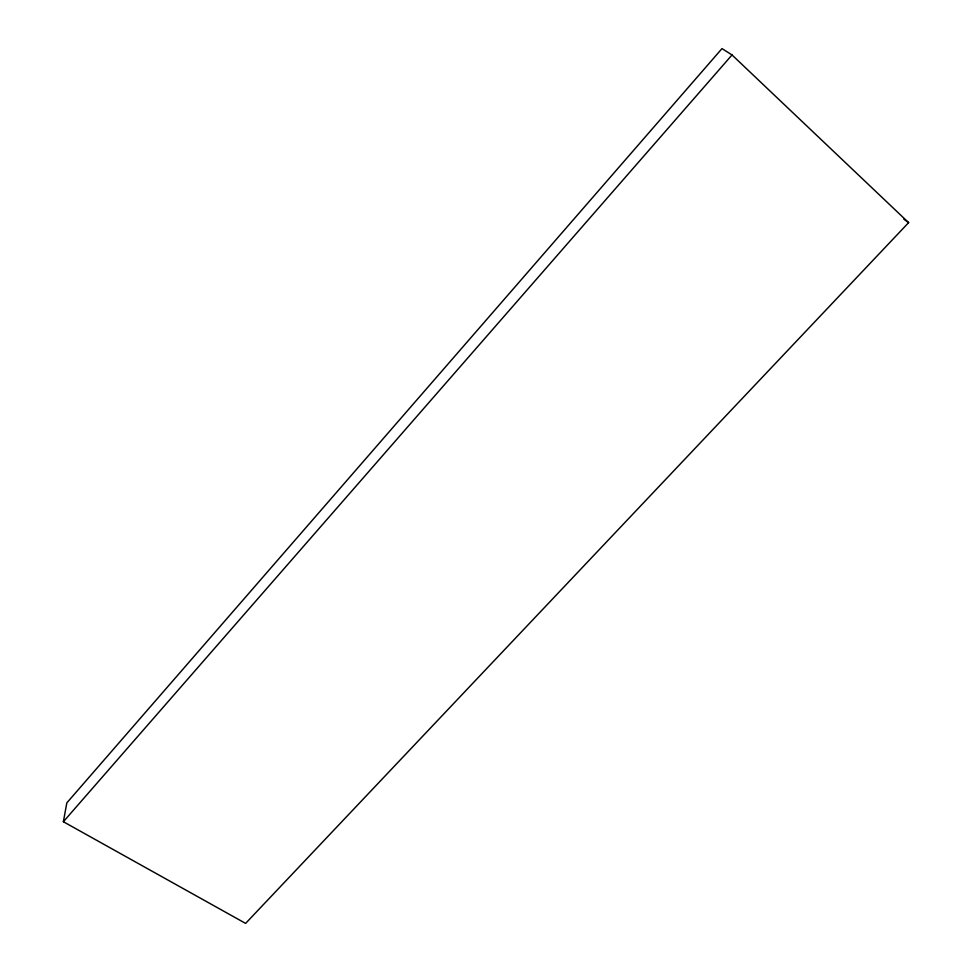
<?xml version="1.0" encoding="UTF-8"?>
<svg xmlns="http://www.w3.org/2000/svg" width="972" height="972" viewBox="0 0 972 972"><rect width="100%" height="100%" fill="white"/><g stroke="black" fill="none" stroke-linecap="round" stroke-linejoin="round"><path stroke-width="1.46" d="M63.374 821.729L66.825 802.884L721.989 48.6L732.025 54.954L908.626 222.637L245.612 923.4L63.374 821.729L732.025 54.954M903.911 219.247L908.626 222.637"/></g></svg>
